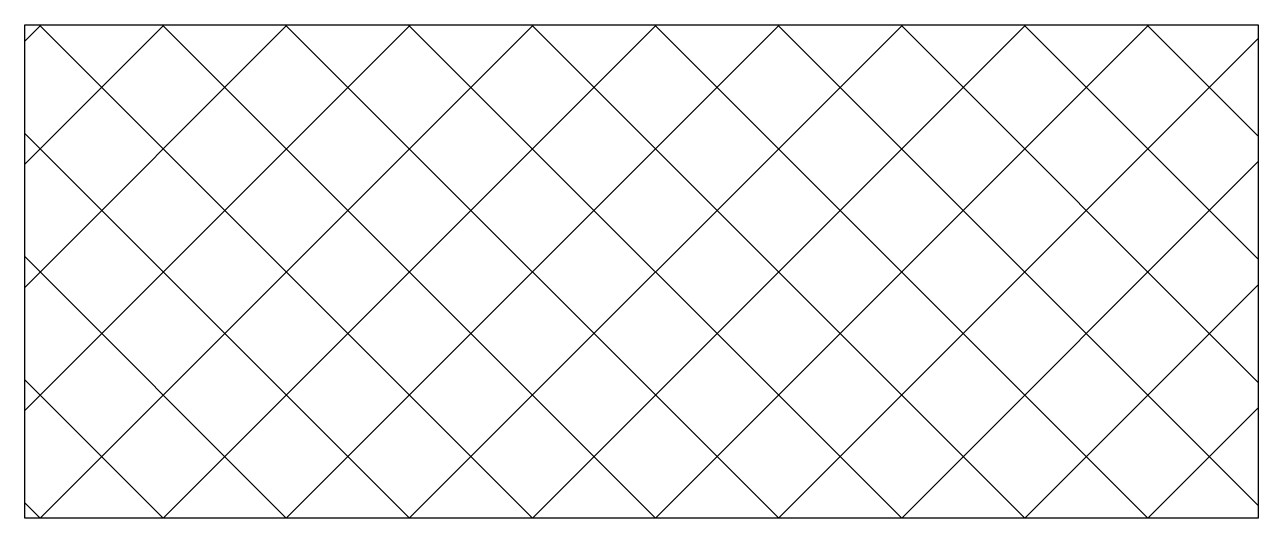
# Model space of a CAD drawing. Header units: millimetres. Extents: x -27.5 to 17.5, y 0 to 18.
import ezdxf

# ---------------------------------------------------------------- set-up
doc = ezdxf.new("R2010")
doc.units = ezdxf.units.MM

msp = doc.modelspace()

# ---------------------------------------------------------------- hatches: boundary and pattern name
h = msp.add_hatch()
h.set_pattern_fill('ANSI37', color=256)
h.paths.add_polyline_path([(17.5, 18), (-27.5, 18), (-27.5, 0), (17.5, 0)])

# ---------------------------------------------------------------- linework, layer by layer
msp.add_lwpolyline([(17.5, 18), (17.5, 0), (-27.5, 0), (-27.5, 18), (17.5, 18)], close=True)

doc.saveas('drawing.dxf')
